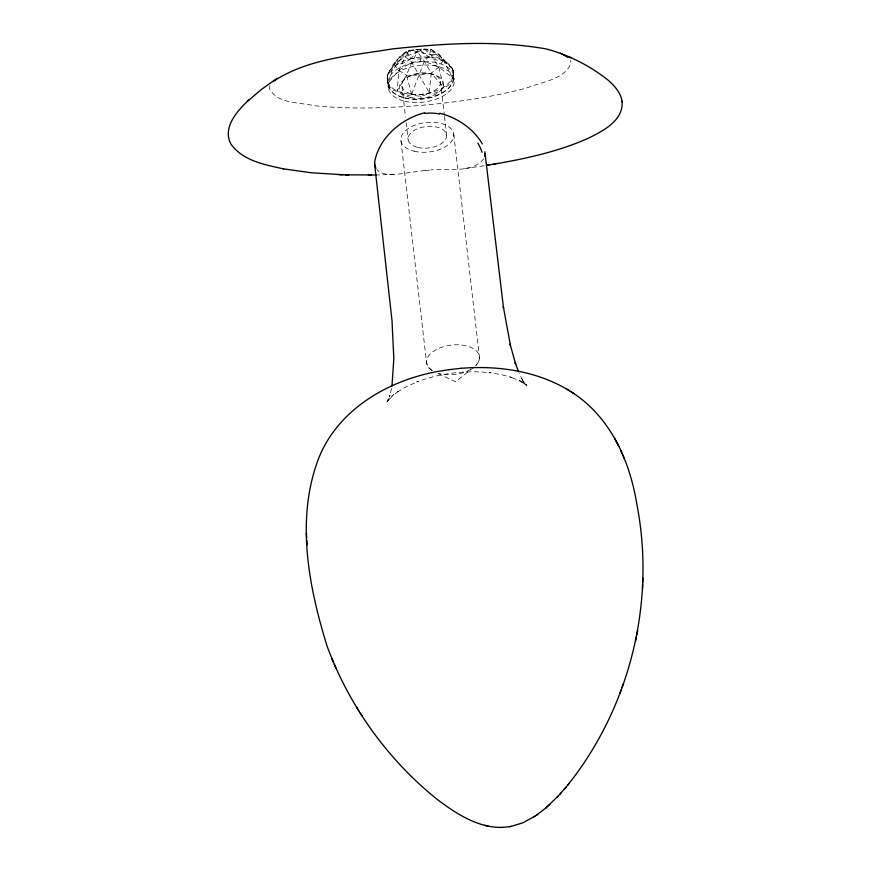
<?xml version="1.0" encoding="UTF-8"?>
<svg xmlns="http://www.w3.org/2000/svg" width="871" height="871" viewBox="0 0 871 871"><rect width="100%" height="100%" fill="white"/><g stroke="black" fill="none" stroke-linecap="round" stroke-linejoin="round"><path stroke-width="0.65" stroke-dasharray="4.36 3.27" d="M387.345 80.284C387.388 68.221 397.753 58.52 406.169 51.269L418.526 49.32L430.905 49.19L438.57 54.1L452.256 68.286C465.212 101.667 389.522 112.021 387.345 80.284L388.248 88.363M452.256 68.286L443.437 60.153L438.57 54.1L424.21 48.928L417.514 51.944L411.678 62.331L406.507 75.265L411.613 94.231A18.062 17.975 23.3 0 0 420.726 96.071A18.062 17.975 23.3 0 0 429.349 92.696L431.232 73.197L424.384 61.264L417.514 51.944L411.504 49.995L398.657 57.442L388.107 73.665M270.021 85.685L269.444 88.396C276.684 103.987 299.482 102.179 313.908 105.663C349.391 109.332 385.178 108.211 420.682 105.413C456.546 102.245 492.409 97.269 527.205 87.797C541.936 81.798 564.484 79.729 571.082 63.137L570.44 60.524M391.525 388.629L389.457 396.969L390.012 395.064L387.312 401.836L389.337 397.818L386.484 402.435L393.779 394.585L391.558 396.479L399.604 390.524L397.535 391.808L407.247 386.256L418.113 381.465L416.708 381.999C440.084 373.158 465.593 370.033 490.427 372.777L489.056 372.592L500.901 374.53L511.876 377.491L509.655 376.751L519.138 380.507L526.835 385.276L521.794 381.738L526.117 384.96M393.975 64.302L398.842 70.355L406.507 75.265L418.886 75.135L431.232 73.197L443.633 86.915L438.755 67.013L430.655 54.568L424.21 48.928L411.504 49.995L405.233 56.691L393.975 64.302L388.237 82.919L398.842 70.355L411.678 62.331L424.384 61.264L438.755 67.013L452.387 77.552L443.437 60.153L430.655 54.568L417.514 51.944L405.233 56.691L398.657 57.442L396.86 64.302L406.169 51.269L418.526 49.32L430.905 49.19L428.88 56.985A18.062 8.296 -3.4 0 1 420.203 58.912A18.062 8.296 -3.4 0 1 411.145 58.444M411.613 94.231L424.384 61.264L430.655 54.568L438.57 54.1L443.263 60.415A18.019 1.089 45 0 0 452.408 68.439M483.808 158.74C471.451 174.265 448.053 167.515 430.884 169.932M406.507 75.265L397.23 90.791L398.842 70.355L405.233 56.691L411.678 62.331L429.37 92.74M443.437 60.153L438.755 67.013L431.232 73.197M476.176 365.167L478.321 362.184L479.507 357.567L453.693 133.546M473.715 367.377L455.544 381.77L435.38 372.298M484.08 165.762L464.025 168.582M425.157 170.411L397.807 174.211L377.491 174.962M393.757 174.472C387.954 174.581 381.193 174.254 376.947 169.747M432.364 370.73L428.292 367.094L426.561 362.761L400.9 140.264M523.351 382.489L528.044 386.68M430.905 49.19L443.263 60.415M525.202 384.144L526.901 385.864L522.916 380.965L524.19 382.674M406.169 51.269L411.123 58.466L418.526 49.32L428.88 56.985A15.983 6.435 26.4 0 0 443.448 60.567M521.609 378.591L525.311 384.427M522.687 380.289L519.214 373.354M453.203 71.182L454.129 79.196M440.476 81.602L444.33 115.048M444.482 116.387L446.638 135.114M420.203 58.88L420.53 61.787M420.715 95.995L421.052 98.902M401.988 86.501L405.538 117.269M406.158 122.615L408.161 140.002M453.758 75.919L453.486 73.404M431.918 370.458A26.62 14.796 -6.6 0 1 434.575 350.567A26.62 14.796 -6.6 0 1 469.719 346.919A26.62 14.796 -6.6 0 1 475.414 365.94M470.525 369.544A26.62 14.796 -6.6 0 1 438.853 373.474M425.222 170.531A36.843 9.614 -4.1 0 1 430.884 170.063M411.21 58.553A15.983 7.11 -33.8 0 1 396.708 64.487M396.849 64.367A18.019 2.363 -54.3 0 1 387.987 73.839M452.539 77.65A18.019 12.02 73.1 0 1 443.666 87.122M452.376 68.374A15.983 4.366 64.2 0 1 452.506 77.802M443.818 87.078A15.983 14.48 -82 0 1 429.316 93.012M397.23 91.009A18.019 10.746 -83.5 0 1 388.118 83.039M411.711 94.482A15.983 13.794 74.5 0 1 397.078 90.987M388.161 83.191A15.983 3.005 -74.3 0 1 388.031 73.763M522.023 381.955L519.399 380.594L522.034 382.075M403.926 93.23A33.272 18.498 -6.6 0 0 453.388 72.99A33.272 18.498 -6.6 0 0 403.48 61.079A33.272 18.498 -6.6 0 0 403.926 93.23M404.852 101.232A33.272 18.498 -6.6 0 0 454.314 81.003A33.272 18.498 -6.6 0 0 404.405 69.092A33.272 18.498 -6.6 0 0 404.852 101.232M411.656 93.959A19.402 10.79 -6.6 0 0 440.508 82.157A19.402 10.79 -6.6 0 0 411.395 75.211A19.402 10.79 -6.6 0 0 411.656 93.959M417.83 147.46A19.402 10.79 -6.6 0 0 446.671 135.669A19.402 10.79 -6.6 0 0 417.568 128.723A19.402 10.79 -6.6 0 0 417.83 147.46M414.291 151.249A26.62 14.796 -6.6 0 0 453.856 135.059A26.62 14.796 -6.6 0 0 413.932 125.533A26.62 14.796 -6.6 0 0 414.291 151.249M404.46 97.802A33.272 18.498 -6.6 0 0 453.922 77.573A33.272 18.498 -6.6 0 0 404.002 65.663A33.272 18.498 -6.6 0 0 404.46 97.802M410.535 97.487A22.189 12.325 -6.6 0 0 443.513 83.997A22.189 12.325 -6.6 0 0 410.241 76.049A22.189 12.325 -6.6 0 0 410.535 97.487"/><path stroke-width="1.31" d="M567.5 785.392C629.983 707.317 656.037 602.035 636.766 503.776C630.495 465.462 614.567 426.844 584.278 401.368C550.298 373.169 503.961 364.753 460.89 368.335M374.552 162.725C378.417 138.195 401.422 118.489 424.787 112.74M484.962 153.481L484.679 156.268M642.526 588.546L642.656 584.071M642.689 582.47L642.831 577.974M391.994 385.897L393.823 358.7L392.004 320.604L374.628 164.151M635.58 641.241L636.429 637.039M636.853 634.872L637.724 630.593M622.025 687.361L623.44 683.593M619.727 693.577L621.099 689.897M559.846 794.243L566.041 787.144M564.484 789.039L569.144 783.388M536.155 815.419L545.584 808.201L558.474 795.735M556.95 797.39L561.468 792.49M247.451 101.33L261.833 89.125L277.326 78.183M249.171 99.642C237.837 110.258 222.214 127.024 230.739 143.769C242.41 160.797 264.86 164.717 283.663 168.909M273.516 81.275C308.28 58.313 352.287 55.602 392.418 48.918C443.404 43.528 495.501 39.903 546.28 48.972C568.861 54.938 590.386 65.967 608.633 80.589C614.882 86.273 621.154 93.208 622.144 101.94M545.584 808.201L547.053 806.894M548.186 805.882L549.764 804.477M510.95 826.459L523.036 822.747L535.404 815.92M533.999 816.878L537.679 814.396M443.089 370.556C391.155 378.591 338.046 408.129 318.318 459.246C295.607 519.541 308.704 586.825 327.18 646.445C349.293 706.229 387.933 760.056 437.765 799.828C456.458 813.841 478.092 827.94 502.382 827.406M501.914 827.428L509.807 826.655M509.535 826.71L511.364 826.372M489.154 164.957L486.639 165.37C521.25 159.643 556.101 152.567 588.306 138.249C602.906 131.031 623.919 120.459 622.046 101.156M492.953 164.325L495.762 163.868M442.762 370.611L449.001 369.652M448.848 369.685L461.086 368.313M345.406 174.821L376.207 174.973M368.302 175.082L371.079 175.049M283.097 168.811L311.317 172.763L342.673 174.733M338.982 174.625L348.846 174.929M439.801 113.252C457.025 117.596 473.323 128.396 482.327 143.911M484.755 825.338L488.163 826.144M568.132 56.539L570.853 57.726M560.347 53.109L567.663 57.334M566.781 389.087L569.525 390.807M570.897 391.678L573.749 393.452M356.566 707.208L358.754 710.66M360.159 712.903L362.303 716.278M375.924 168.321L374.835 165.468M614.697 438.494L618.943 446.54M620.936 450.721L624.54 459.093M331.764 658.389L333.495 662.417M334.322 664.366L336.032 668.351M518.561 371.797L515.12 362.554L515.665 364.187L510.112 344.143L510.493 345.711L503.329 306.679L503.547 308.192L484.853 151.706M306.396 533.183L306.657 537.701M306.81 540.499L307.071 545.039M477.787 143.094A47.927 21.427 34.9 0 1 482.011 152.327M424.896 113.48A40.36 38.607 -8.8 0 1 439.615 114.025M374.922 165.392A45.194 17.855 -45.7 0 1 374.672 162.637"/></g></svg>
